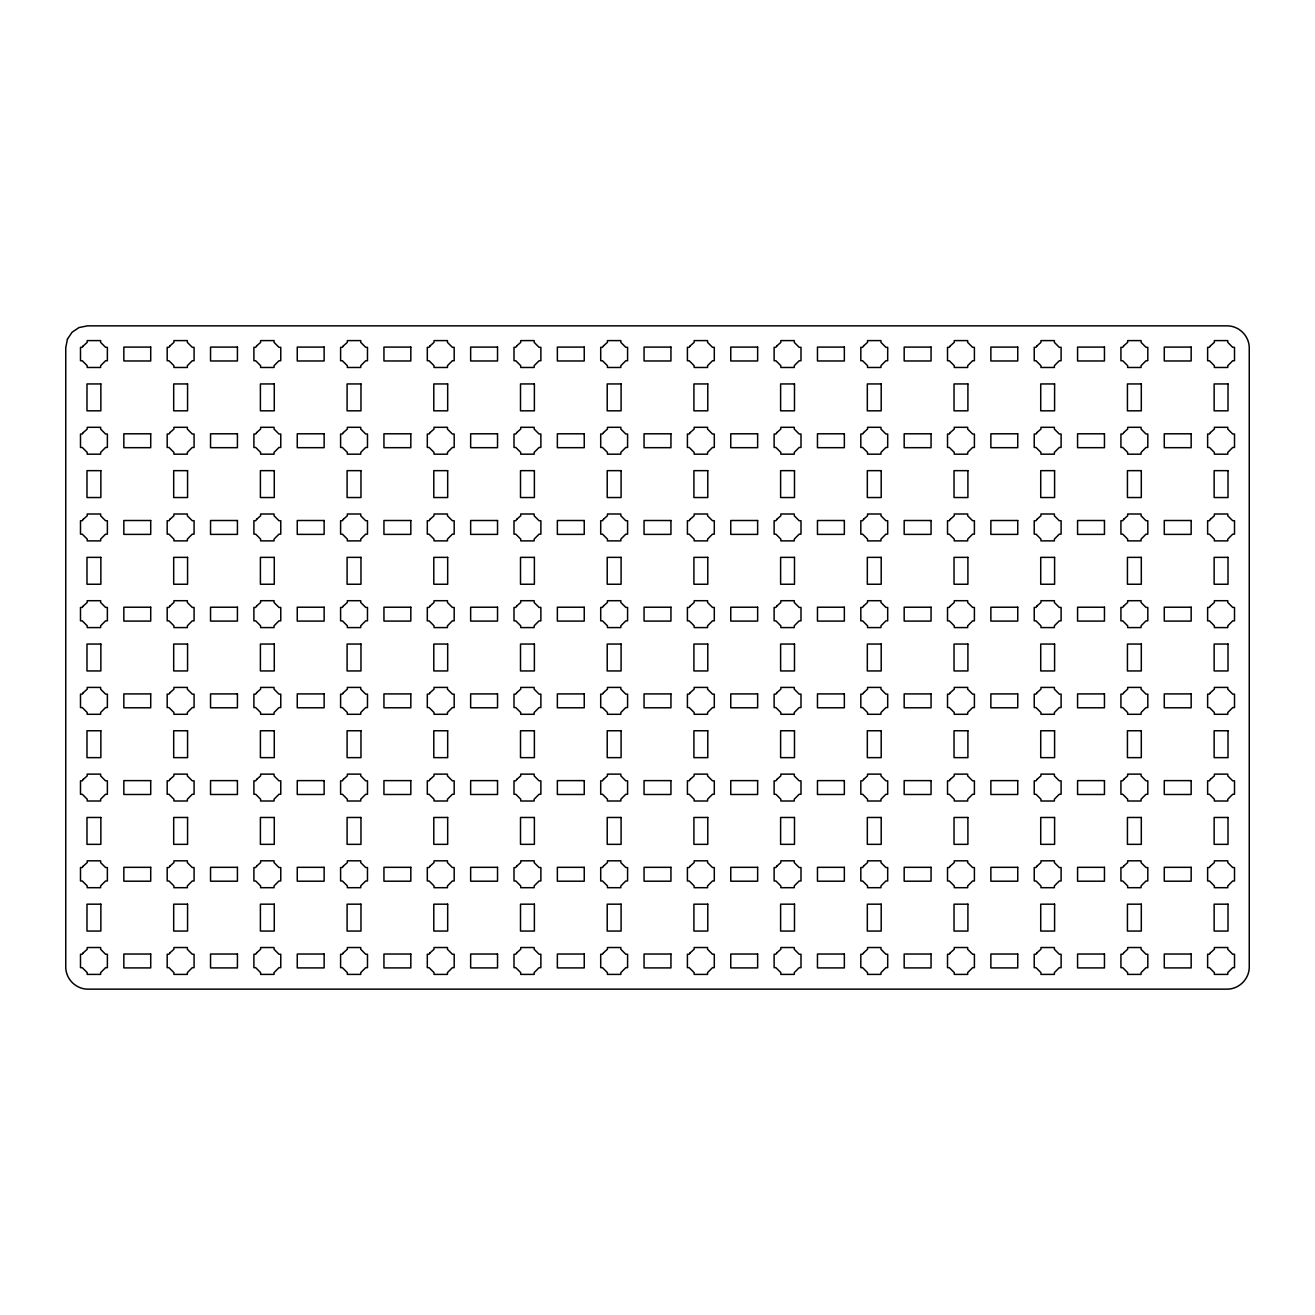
<?xml version="1.0" encoding="UTF-8"?>
<svg xmlns="http://www.w3.org/2000/svg" width="1315" height="1315" viewBox="0 0 1315 1315"><rect width="100%" height="100%" fill="white"/><g stroke="black" fill="none" stroke-linecap="round" stroke-linejoin="round"><path stroke-width="1.5" d="M67.46 339.106L65.75 347.538L65.75 967.462C65.98 979.116 75.777 988.913 87.431 989.143L1227.569 989.143C1239.223 988.913 1249.02 979.116 1249.25 967.462L1249.25 347.538C1249.02 335.884 1239.223 326.087 1227.569 325.857L87.431 325.857L78.982 327.567L72.095 332.202L67.46 339.106M83.272 345.861L82.286 347.324L80.494 347.324L80.494 360.754L82.286 360.754L87.201 365.685L87.201 367.477L100.647 367.477L100.647 365.685L105.562 360.754L107.37 360.754L107.37 347.324L105.562 347.324L100.647 342.393L100.647 340.601L87.201 340.601L87.201 342.393L83.272 345.861M83.272 432.553L82.286 434.016L80.494 434.016L80.494 447.462L82.286 447.462L87.201 452.376L87.201 454.185L100.647 454.185L100.647 452.376L105.562 447.462L107.37 447.462L107.37 434.016L105.562 434.016L100.647 429.101L100.647 427.309L87.201 427.309L87.201 429.101L83.272 432.553M169.964 345.861L168.994 347.324L167.186 347.324L167.186 360.754L168.994 360.754L173.909 365.685L173.909 367.477L187.355 367.477L187.355 365.685L192.269 360.754L194.078 360.754L194.078 347.324L192.269 347.324L187.355 342.393L187.355 340.601L173.909 340.601L173.909 342.393L169.964 345.861M83.272 519.261L82.286 520.724L80.494 520.724L80.494 534.169L82.286 534.169L87.201 539.084L87.201 540.876L100.647 540.876L100.647 539.084L105.562 534.169L107.37 534.169L107.37 520.724L105.562 520.724L100.647 515.809L100.647 514.001L87.201 514.001L87.201 515.809L83.272 519.261M169.964 432.553L168.994 434.016L167.186 434.016L167.186 447.462L168.994 447.462L173.909 452.376L173.909 454.185L187.355 454.185L187.355 452.376L192.269 447.462L194.078 447.462L194.078 434.016L192.269 434.016L187.355 429.101L187.355 427.309L173.909 427.309L173.909 429.101L169.964 432.553M256.672 345.861L255.702 347.324L253.894 347.324L253.894 360.754L255.702 360.754L260.617 365.685L260.617 367.477L274.062 367.477L274.062 365.685L278.977 360.754L280.769 360.754L280.769 347.324L278.977 347.324L274.062 342.393L274.062 340.601L260.617 340.601L260.617 342.393L256.672 345.861M83.272 605.968L82.286 607.431L80.494 607.431L80.494 620.861L82.286 620.861L87.201 625.792L87.201 627.584L100.647 627.584L100.647 625.792L105.562 620.861L107.37 620.861L107.37 607.431L105.562 607.431L100.647 602.5L100.647 600.708L87.201 600.708L87.201 602.5L83.272 605.968M169.964 519.261L168.994 520.724L167.186 520.724L167.186 534.169L168.994 534.169L173.909 539.084L173.909 540.876L187.355 540.876L187.355 539.084L192.269 534.169L194.078 534.169L194.078 520.724L192.269 520.724L187.355 515.809L187.355 514.001L173.909 514.001L173.909 515.809L169.964 519.261M256.672 432.553L255.702 434.016L253.894 434.016L253.894 447.462L255.702 447.462L260.617 452.376L260.617 454.185L274.062 454.185L274.062 452.376L278.977 447.462L280.769 447.462L280.769 434.016L278.977 434.016L274.062 429.101L274.062 427.309L260.617 427.309L260.617 429.101L256.672 432.553M83.272 692.676L82.286 694.139L80.494 694.139L80.494 707.569L82.286 707.569L87.201 712.5L87.201 714.292L100.647 714.292L100.647 712.5L105.562 707.569L107.37 707.569L107.37 694.139L105.562 694.139L100.647 689.208L100.647 687.416L87.201 687.416L87.201 689.208L83.272 692.676M343.379 345.861L342.393 347.324L340.601 347.324L340.601 360.754L342.393 360.754L347.324 365.685L347.324 367.477L360.754 367.477L360.754 365.685L365.685 360.754L367.477 360.754L367.477 347.324L365.685 347.324L360.754 342.393L360.754 340.601L347.324 340.601L347.324 342.393L343.379 345.861M169.964 605.968L168.994 607.431L167.186 607.431L167.186 620.861L168.994 620.861L173.909 625.792L173.909 627.584L187.355 627.584L187.355 625.792L192.269 620.861L194.078 620.861L194.078 607.431L192.269 607.431L187.355 602.5L187.355 600.708L173.909 600.708L173.909 602.5L169.964 605.968M256.672 519.261L255.702 520.724L253.894 520.724L253.894 534.169L255.702 534.169L260.617 539.084L260.617 540.876L274.062 540.876L274.062 539.084L278.977 534.169L280.769 534.169L280.769 520.724L278.977 520.724L274.062 515.809L274.062 514.001L260.617 514.001L260.617 515.809L256.672 519.261M83.272 779.368L82.286 780.831L80.494 780.831L80.494 794.276L82.286 794.276L87.201 799.191L87.201 800.999L100.647 800.999L100.647 799.191L105.562 794.276L107.37 794.276L107.37 780.831L105.562 780.831L100.647 775.916L100.647 774.124L87.201 774.124L87.201 775.916L83.272 779.368M343.379 432.553L342.393 434.016L340.601 434.016L340.601 447.462L342.393 447.462L347.324 452.376L347.324 454.185L360.754 454.185L360.754 452.376L365.685 447.462L367.477 447.462L367.477 434.016L365.685 434.016L360.754 429.101L360.754 427.309L347.324 427.309L347.324 429.101L343.379 432.553M169.964 692.676L168.994 694.139L167.186 694.139L167.186 707.569L168.994 707.569L173.909 712.5L173.909 714.292L187.355 714.292L187.355 712.5L192.269 707.569L194.078 707.569L194.078 694.139L192.269 694.139L187.355 689.208L187.355 687.416L173.909 687.416L173.909 689.208L169.964 692.676M430.087 345.861L429.101 347.324L427.309 347.324L427.309 360.754L429.101 360.754L434.016 365.685L434.016 367.477L447.462 367.477L447.462 365.685L452.376 360.754L454.185 360.754L454.185 347.324L452.376 347.324L447.462 342.393L447.462 340.601L434.016 340.601L434.016 342.393L430.087 345.861M256.672 605.968L255.702 607.431L253.894 607.431L253.894 620.861L255.702 620.861L260.617 625.792L260.617 627.584L274.062 627.584L274.062 625.792L278.977 620.861L280.769 620.861L280.769 607.431L278.977 607.431L274.062 602.5L274.062 600.708L260.617 600.708L260.617 602.5L256.672 605.968M83.272 866.075L82.286 867.538L80.494 867.538L80.494 880.984L82.286 880.984L87.201 885.899L87.201 887.691L100.647 887.691L100.647 885.899L105.562 880.984L107.37 880.984L107.37 867.538L105.562 867.538L100.647 862.624L100.647 860.815L87.201 860.815L87.201 862.624L83.272 866.075M343.379 519.261L342.393 520.724L340.601 520.724L340.601 534.169L342.393 534.169L347.324 539.084L347.324 540.876L360.754 540.876L360.754 539.084L365.685 534.169L367.477 534.169L367.477 520.724L365.685 520.724L360.754 515.809L360.754 514.001L347.324 514.001L347.324 515.809L343.379 519.261M169.964 779.368L168.994 780.831L167.186 780.831L167.186 794.276L168.994 794.276L173.909 799.191L173.909 800.999L187.355 800.999L187.355 799.191L192.269 794.276L194.078 794.276L194.078 780.831L192.269 780.831L187.355 775.916L187.355 774.124L173.909 774.124L173.909 775.916L169.964 779.368M430.087 432.553L429.101 434.016L427.309 434.016L427.309 447.462L429.101 447.462L434.016 452.376L434.016 454.185L447.462 454.185L447.462 452.376L452.376 447.462L454.185 447.462L454.185 434.016L452.376 434.016L447.462 429.101L447.462 427.309L434.016 427.309L434.016 429.101L430.087 432.553M256.672 692.676L255.702 694.139L253.894 694.139L253.894 707.569L255.702 707.569L260.617 712.5L260.617 714.292L274.062 714.292L274.062 712.5L278.977 707.569L280.769 707.569L280.769 694.139L278.977 694.139L274.062 689.208L274.062 687.416L260.617 687.416L260.617 689.208L256.672 692.676M83.272 952.783L82.286 954.246L80.494 954.246L80.494 967.676L82.286 967.676L87.201 972.607L87.201 974.399L100.647 974.399L100.647 972.607L105.562 967.676L107.37 967.676L107.37 954.246L105.562 954.246L100.647 949.315L100.647 947.523L87.201 947.523L87.201 949.315L83.272 952.783M516.779 345.861L515.809 347.324L514.001 347.324L514.001 360.754L515.809 360.754L520.724 365.685L520.724 367.477L534.169 367.477L534.169 365.685L539.084 360.754L540.876 360.754L540.876 347.324L539.084 347.324L534.169 342.393L534.169 340.601L520.724 340.601L520.724 342.393L516.779 345.861M343.379 605.968L342.393 607.431L340.601 607.431L340.601 620.861L342.393 620.861L347.324 625.792L347.324 627.584L360.754 627.584L360.754 625.792L365.685 620.861L367.477 620.861L367.477 607.431L365.685 607.431L360.754 602.5L360.754 600.708L347.324 600.708L347.324 602.5L343.379 605.968M169.964 866.075L168.994 867.538L167.186 867.538L167.186 880.984L168.994 880.984L173.909 885.899L173.909 887.691L187.355 887.691L187.355 885.899L192.269 880.984L194.078 880.984L194.078 867.538L192.269 867.538L187.355 862.624L187.355 860.815L173.909 860.815L173.909 862.624L169.964 866.075M430.087 519.261L429.101 520.724L427.309 520.724L427.309 534.169L429.101 534.169L434.016 539.084L434.016 540.876L447.462 540.876L447.462 539.084L452.376 534.169L454.185 534.169L454.185 520.724L452.376 520.724L447.462 515.809L447.462 514.001L434.016 514.001L434.016 515.809L430.087 519.261M256.672 779.368L255.702 780.831L253.894 780.831L253.894 794.276L255.702 794.276L260.617 799.191L260.617 800.999L274.062 800.999L274.062 799.191L278.977 794.276L280.769 794.276L280.769 780.831L278.977 780.831L274.062 775.916L274.062 774.124L260.617 774.124L260.617 775.916L256.672 779.368M516.779 432.553L515.809 434.016L514.001 434.016L514.001 447.462L515.809 447.462L520.724 452.376L520.724 454.185L534.169 454.185L534.169 452.376L539.084 447.462L540.876 447.462L540.876 434.016L539.084 434.016L534.169 429.101L534.169 427.309L520.724 427.309L520.724 429.101L516.779 432.553M343.379 692.676L342.393 694.139L340.601 694.139L340.601 707.569L342.393 707.569L347.324 712.5L347.324 714.292L360.754 714.292L360.754 712.5L365.685 707.569L367.477 707.569L367.477 694.139L365.685 694.139L360.754 689.208L360.754 687.416L347.324 687.416L347.324 689.208L343.379 692.676M169.964 952.783L168.994 954.246L167.186 954.246L167.186 967.676L168.994 967.676L173.909 972.607L173.909 974.399L187.355 974.399L187.355 972.607L192.269 967.676L194.078 967.676L194.078 954.246L192.269 954.246L187.355 949.315L187.355 947.523L173.909 947.523L173.909 949.315L169.964 952.783M603.486 345.861L602.5 347.324L600.708 347.324L600.708 360.754L602.5 360.754L607.431 365.685L607.431 367.477L620.861 367.477L620.861 365.685L625.792 360.754L627.584 360.754L627.584 347.324L625.792 347.324L620.861 342.393L620.861 340.601L607.431 340.601L607.431 342.393L603.486 345.861M430.087 605.968L429.101 607.431L427.309 607.431L427.309 620.861L429.101 620.861L434.016 625.792L434.016 627.584L447.462 627.584L447.462 625.792L452.376 620.861L454.185 620.861L454.185 607.431L452.376 607.431L447.462 602.5L447.462 600.708L434.016 600.708L434.016 602.5L430.087 605.968M256.672 866.075L255.702 867.538L253.894 867.538L253.894 880.984L255.702 880.984L260.617 885.899L260.617 887.691L274.062 887.691L274.062 885.899L278.977 880.984L280.769 880.984L280.769 867.538L278.977 867.538L274.062 862.624L274.062 860.815L260.617 860.815L260.617 862.624L256.672 866.075M516.779 519.261L515.809 520.724L514.001 520.724L514.001 534.169L515.809 534.169L520.724 539.084L520.724 540.876L534.169 540.876L534.169 539.084L539.084 534.169L540.876 534.169L540.876 520.724L539.084 520.724L534.169 515.809L534.169 514.001L520.724 514.001L520.724 515.809L516.779 519.261M343.379 779.368L342.393 780.831L340.601 780.831L340.601 794.276L342.393 794.276L347.324 799.191L347.324 800.999L360.754 800.999L360.754 799.191L365.685 794.276L367.477 794.276L367.477 780.831L365.685 780.831L360.754 775.916L360.754 774.124L347.324 774.124L347.324 775.916L343.379 779.368M603.486 432.553L602.5 434.016L600.708 434.016L600.708 447.462L602.5 447.462L607.431 452.376L607.431 454.185L620.861 454.185L620.861 452.376L625.792 447.462L627.584 447.462L627.584 434.016L625.792 434.016L620.861 429.101L620.861 427.309L607.431 427.309L607.431 429.101L603.486 432.553M430.087 692.676L429.101 694.139L427.309 694.139L427.309 707.569L429.101 707.569L434.016 712.5L434.016 714.292L447.462 714.292L447.462 712.5L452.376 707.569L454.185 707.569L454.185 694.139L452.376 694.139L447.462 689.208L447.462 687.416L434.016 687.416L434.016 689.208L430.087 692.676M256.672 952.783L255.702 954.246L253.894 954.246L253.894 967.676L255.702 967.676L260.617 972.607L260.617 974.399L274.062 974.399L274.062 972.607L278.977 967.676L280.769 967.676L280.769 954.246L278.977 954.246L274.062 949.315L274.062 947.523L260.617 947.523L260.617 949.315L256.672 952.783M690.194 345.861L689.208 347.324L687.416 347.324L687.416 360.754L689.208 360.754L694.139 365.685L694.139 367.477L707.569 367.477L707.569 365.685L712.5 360.754L714.292 360.754L714.292 347.324L712.5 347.324L707.569 342.393L707.569 340.601L694.139 340.601L694.139 342.393L690.194 345.861M516.779 605.968L515.809 607.431L514.001 607.431L514.001 620.861L515.809 620.861L520.724 625.792L520.724 627.584L534.169 627.584L534.169 625.792L539.084 620.861L540.876 620.861L540.876 607.431L539.084 607.431L534.169 602.5L534.169 600.708L520.724 600.708L520.724 602.5L516.779 605.968M343.379 866.075L342.393 867.538L340.601 867.538L340.601 880.984L342.393 880.984L347.324 885.899L347.324 887.691L360.754 887.691L360.754 885.899L365.685 880.984L367.477 880.984L367.477 867.538L365.685 867.538L360.754 862.624L360.754 860.815L347.324 860.815L347.324 862.624L343.379 866.075M603.486 519.261L602.5 520.724L600.708 520.724L600.708 534.169L602.5 534.169L607.431 539.084L607.431 540.876L620.861 540.876L620.861 539.084L625.792 534.169L627.584 534.169L627.584 520.724L625.792 520.724L620.861 515.809L620.861 514.001L607.431 514.001L607.431 515.809L603.486 519.261M430.087 779.368L429.101 780.831L427.309 780.831L427.309 794.276L429.101 794.276L434.016 799.191L434.016 800.999L447.462 800.999L447.462 799.191L452.376 794.276L454.185 794.276L454.185 780.831L452.376 780.831L447.462 775.916L447.462 774.124L434.016 774.124L434.016 775.916L430.087 779.368M690.194 432.553L689.208 434.016L687.416 434.016L687.416 447.462L689.208 447.462L694.139 452.376L694.139 454.185L707.569 454.185L707.569 452.376L712.5 447.462L714.292 447.462L714.292 434.016L712.5 434.016L707.569 429.101L707.569 427.309L694.139 427.309L694.139 429.101L690.194 432.553M516.779 692.676L515.809 694.139L514.001 694.139L514.001 707.569L515.809 707.569L520.724 712.5L520.724 714.292L534.169 714.292L534.169 712.5L539.084 707.569L540.876 707.569L540.876 694.139L539.084 694.139L534.169 689.208L534.169 687.416L520.724 687.416L520.724 689.208L516.779 692.676M343.379 952.783L342.393 954.246L340.601 954.246L340.601 967.676L342.393 967.676L347.324 972.607L347.324 974.399L360.754 974.399L360.754 972.607L365.685 967.676L367.477 967.676L367.477 954.246L365.685 954.246L360.754 949.315L360.754 947.523L347.324 947.523L347.324 949.315L343.379 952.783M776.902 345.861L775.916 347.324L774.124 347.324L774.124 360.754L775.916 360.754L780.831 365.685L780.831 367.477L794.276 367.477L794.276 365.685L799.191 360.754L800.999 360.754L800.999 347.324L799.191 347.324L794.276 342.393L794.276 340.601L780.831 340.601L780.831 342.393L776.902 345.861M603.486 605.968L602.5 607.431L600.708 607.431L600.708 620.861L602.5 620.861L607.431 625.792L607.431 627.584L620.861 627.584L620.861 625.792L625.792 620.861L627.584 620.861L627.584 607.431L625.792 607.431L620.861 602.5L620.861 600.708L607.431 600.708L607.431 602.5L603.486 605.968M430.087 866.075L429.101 867.538L427.309 867.538L427.309 880.984L429.101 880.984L434.016 885.899L434.016 887.691L447.462 887.691L447.462 885.899L452.376 880.984L454.185 880.984L454.185 867.538L452.376 867.538L447.462 862.624L447.462 860.815L434.016 860.815L434.016 862.624L430.087 866.075M690.194 519.261L689.208 520.724L687.416 520.724L687.416 534.169L689.208 534.169L694.139 539.084L694.139 540.876L707.569 540.876L707.569 539.084L712.5 534.169L714.292 534.169L714.292 520.724L712.5 520.724L707.569 515.809L707.569 514.001L694.139 514.001L694.139 515.809L690.194 519.261M516.779 779.368L515.809 780.831L514.001 780.831L514.001 794.276L515.809 794.276L520.724 799.191L520.724 800.999L534.169 800.999L534.169 799.191L539.084 794.276L540.876 794.276L540.876 780.831L539.084 780.831L534.169 775.916L534.169 774.124L520.724 774.124L520.724 775.916L516.779 779.368M776.902 432.553L775.916 434.016L774.124 434.016L774.124 447.462L775.916 447.462L780.831 452.376L780.831 454.185L794.276 454.185L794.276 452.376L799.191 447.462L800.999 447.462L800.999 434.016L799.191 434.016L794.276 429.101L794.276 427.309L780.831 427.309L780.831 429.101L776.902 432.553M603.486 692.676L602.5 694.139L600.708 694.139L600.708 707.569L602.5 707.569L607.431 712.5L607.431 714.292L620.861 714.292L620.861 712.5L625.792 707.569L627.584 707.569L627.584 694.139L625.792 694.139L620.861 689.208L620.861 687.416L607.431 687.416L607.431 689.208L603.486 692.676M430.087 952.783L429.101 954.246L427.309 954.246L427.309 967.676L429.101 967.676L434.016 972.607L434.016 974.399L447.462 974.399L447.462 972.607L452.376 967.676L454.185 967.676L454.185 954.246L452.376 954.246L447.462 949.315L447.462 947.523L434.016 947.523L434.016 949.315L430.087 952.783M863.593 345.861L862.624 347.324L860.815 347.324L860.815 360.754L862.624 360.754L867.538 365.685L867.538 367.477L880.984 367.477L880.984 365.685L885.899 360.754L887.691 360.754L887.691 347.324L885.899 347.324L880.984 342.393L880.984 340.601L867.538 340.601L867.538 342.393L863.593 345.861M690.194 605.968L689.208 607.431L687.416 607.431L687.416 620.861L689.208 620.861L694.139 625.792L694.139 627.584L707.569 627.584L707.569 625.792L712.5 620.861L714.292 620.861L714.292 607.431L712.5 607.431L707.569 602.5L707.569 600.708L694.139 600.708L694.139 602.5L690.194 605.968M516.779 866.075L515.809 867.538L514.001 867.538L514.001 880.984L515.809 880.984L520.724 885.899L520.724 887.691L534.169 887.691L534.169 885.899L539.084 880.984L540.876 880.984L540.876 867.538L539.084 867.538L534.169 862.624L534.169 860.815L520.724 860.815L520.724 862.624L516.779 866.075M776.902 519.261L775.916 520.724L774.124 520.724L774.124 534.169L775.916 534.169L780.831 539.084L780.831 540.876L794.276 540.876L794.276 539.084L799.191 534.169L800.999 534.169L800.999 520.724L799.191 520.724L794.276 515.809L794.276 514.001L780.831 514.001L780.831 515.809L776.902 519.261M603.486 779.368L602.5 780.831L600.708 780.831L600.708 794.276L602.5 794.276L607.431 799.191L607.431 800.999L620.861 800.999L620.861 799.191L625.792 794.276L627.584 794.276L627.584 780.831L625.792 780.831L620.861 775.916L620.861 774.124L607.431 774.124L607.431 775.916L603.486 779.368M863.593 432.553L862.624 434.016L860.815 434.016L860.815 447.462L862.624 447.462L867.538 452.376L867.538 454.185L880.984 454.185L880.984 452.376L885.899 447.462L887.691 447.462L887.691 434.016L885.899 434.016L880.984 429.101L880.984 427.309L867.538 427.309L867.538 429.101L863.593 432.553M690.194 692.676L689.208 694.139L687.416 694.139L687.416 707.569L689.208 707.569L694.139 712.5L694.139 714.292L707.569 714.292L707.569 712.5L712.5 707.569L714.292 707.569L714.292 694.139L712.5 694.139L707.569 689.208L707.569 687.416L694.139 687.416L694.139 689.208L690.194 692.676M516.779 952.783L515.809 954.246L514.001 954.246L514.001 967.676L515.809 967.676L520.724 972.607L520.724 974.399L534.169 974.399L534.169 972.607L539.084 967.676L540.876 967.676L540.876 954.246L539.084 954.246L534.169 949.315L534.169 947.523L520.724 947.523L520.724 949.315L516.779 952.783M950.301 345.861L949.315 347.324L947.523 347.324L947.523 360.754L949.315 360.754L954.246 365.685L954.246 367.477L967.676 367.477L967.676 365.685L972.607 360.754L974.399 360.754L974.399 347.324L972.607 347.324L967.676 342.393L967.676 340.601L954.246 340.601L954.246 342.393L950.301 345.861M776.902 605.968L775.916 607.431L774.124 607.431L774.124 620.861L775.916 620.861L780.831 625.792L780.831 627.584L794.276 627.584L794.276 625.792L799.191 620.861L800.999 620.861L800.999 607.431L799.191 607.431L794.276 602.5L794.276 600.708L780.831 600.708L780.831 602.5L776.902 605.968M603.486 866.075L602.5 867.538L600.708 867.538L600.708 880.984L602.5 880.984L607.431 885.899L607.431 887.691L620.861 887.691L620.861 885.899L625.792 880.984L627.584 880.984L627.584 867.538L625.792 867.538L620.861 862.624L620.861 860.815L607.431 860.815L607.431 862.624L603.486 866.075M863.593 519.261L862.624 520.724L860.815 520.724L860.815 534.169L862.624 534.169L867.538 539.084L867.538 540.876L880.984 540.876L880.984 539.084L885.899 534.169L887.691 534.169L887.691 520.724L885.899 520.724L880.984 515.809L880.984 514.001L867.538 514.001L867.538 515.809L863.593 519.261M690.194 779.368L689.208 780.831L687.416 780.831L687.416 794.276L689.208 794.276L694.139 799.191L694.139 800.999L707.569 800.999L707.569 799.191L712.5 794.276L714.292 794.276L714.292 780.831L712.5 780.831L707.569 775.916L707.569 774.124L694.139 774.124L694.139 775.916L690.194 779.368M950.301 432.553L949.315 434.016L947.523 434.016L947.523 447.462L949.315 447.462L954.246 452.376L954.246 454.185L967.676 454.185L967.676 452.376L972.607 447.462L974.399 447.462L974.399 434.016L972.607 434.016L967.676 429.101L967.676 427.309L954.246 427.309L954.246 429.101L950.301 432.553M776.902 692.676L775.916 694.139L774.124 694.139L774.124 707.569L775.916 707.569L780.831 712.5L780.831 714.292L794.276 714.292L794.276 712.5L799.191 707.569L800.999 707.569L800.999 694.139L799.191 694.139L794.276 689.208L794.276 687.416L780.831 687.416L780.831 689.208L776.902 692.676M603.486 952.783L602.5 954.246L600.708 954.246L600.708 967.676L602.5 967.676L607.431 972.607L607.431 974.399L620.861 974.399L620.861 972.607L625.792 967.676L627.584 967.676L627.584 954.246L625.792 954.246L620.861 949.315L620.861 947.523L607.431 947.523L607.431 949.315L603.486 952.783M1037.009 345.861L1036.023 347.324L1034.231 347.324L1034.231 360.754L1036.023 360.754L1040.938 365.685L1040.938 367.477L1054.383 367.477L1054.383 365.685L1059.298 360.754L1061.106 360.754L1061.106 347.324L1059.298 347.324L1054.383 342.393L1054.383 340.601L1040.938 340.601L1040.938 342.393L1037.009 345.861M863.593 605.968L862.624 607.431L860.815 607.431L860.815 620.861L862.624 620.861L867.538 625.792L867.538 627.584L880.984 627.584L880.984 625.792L885.899 620.861L887.691 620.861L887.691 607.431L885.899 607.431L880.984 602.5L880.984 600.708L867.538 600.708L867.538 602.5L863.593 605.968M690.194 866.075L689.208 867.538L687.416 867.538L687.416 880.984L689.208 880.984L694.139 885.899L694.139 887.691L707.569 887.691L707.569 885.899L712.5 880.984L714.292 880.984L714.292 867.538L712.5 867.538L707.569 862.624L707.569 860.815L694.139 860.815L694.139 862.624L690.194 866.075M950.301 519.261L949.315 520.724L947.523 520.724L947.523 534.169L949.315 534.169L954.246 539.084L954.246 540.876L967.676 540.876L967.676 539.084L972.607 534.169L974.399 534.169L974.399 520.724L972.607 520.724L967.676 515.809L967.676 514.001L954.246 514.001L954.246 515.809L950.301 519.261M776.902 779.368L775.916 780.831L774.124 780.831L774.124 794.276L775.916 794.276L780.831 799.191L780.831 800.999L794.276 800.999L794.276 799.191L799.191 794.276L800.999 794.276L800.999 780.831L799.191 780.831L794.276 775.916L794.276 774.124L780.831 774.124L780.831 775.916L776.902 779.368M1037.009 432.553L1036.023 434.016L1034.231 434.016L1034.231 447.462L1036.023 447.462L1040.938 452.376L1040.938 454.185L1054.383 454.185L1054.383 452.376L1059.298 447.462L1061.106 447.462L1061.106 434.016L1059.298 434.016L1054.383 429.101L1054.383 427.309L1040.938 427.309L1040.938 429.101L1037.009 432.553M863.593 692.676L862.624 694.139L860.815 694.139L860.815 707.569L862.624 707.569L867.538 712.5L867.538 714.292L880.984 714.292L880.984 712.5L885.899 707.569L887.691 707.569L887.691 694.139L885.899 694.139L880.984 689.208L880.984 687.416L867.538 687.416L867.538 689.208L863.593 692.676M690.194 952.783L689.208 954.246L687.416 954.246L687.416 967.676L689.208 967.676L694.139 972.607L694.139 974.399L707.569 974.399L707.569 972.607L712.5 967.676L714.292 967.676L714.292 954.246L712.5 954.246L707.569 949.315L707.569 947.523L694.139 947.523L694.139 949.315L690.194 952.783M1123.7 345.861L1122.731 347.324L1120.922 347.324L1120.922 360.754L1122.731 360.754L1127.645 365.685L1127.645 367.477L1141.091 367.477L1141.091 365.685L1146.006 360.754L1147.814 360.754L1147.814 347.324L1146.006 347.324L1141.091 342.393L1141.091 340.601L1127.645 340.601L1127.645 342.393L1123.7 345.861M950.301 605.968L949.315 607.431L947.523 607.431L947.523 620.861L949.315 620.861L954.246 625.792L954.246 627.584L967.676 627.584L967.676 625.792L972.607 620.861L974.399 620.861L974.399 607.431L972.607 607.431L967.676 602.5L967.676 600.708L954.246 600.708L954.246 602.5L950.301 605.968M776.902 866.075L775.916 867.538L774.124 867.538L774.124 880.984L775.916 880.984L780.831 885.899L780.831 887.691L794.276 887.691L794.276 885.899L799.191 880.984L800.999 880.984L800.999 867.538L799.191 867.538L794.276 862.624L794.276 860.815L780.831 860.815L780.831 862.624L776.902 866.075M1037.009 519.261L1036.023 520.724L1034.231 520.724L1034.231 534.169L1036.023 534.169L1040.938 539.084L1040.938 540.876L1054.383 540.876L1054.383 539.084L1059.298 534.169L1061.106 534.169L1061.106 520.724L1059.298 520.724L1054.383 515.809L1054.383 514.001L1040.938 514.001L1040.938 515.809L1037.009 519.261M863.593 779.368L862.624 780.831L860.815 780.831L860.815 794.276L862.624 794.276L867.538 799.191L867.538 800.999L880.984 800.999L880.984 799.191L885.899 794.276L887.691 794.276L887.691 780.831L885.899 780.831L880.984 775.916L880.984 774.124L867.538 774.124L867.538 775.916L863.593 779.368M1123.7 432.553L1122.731 434.016L1120.922 434.016L1120.922 447.462L1122.731 447.462L1127.645 452.376L1127.645 454.185L1141.091 454.185L1141.091 452.376L1146.006 447.462L1147.814 447.462L1147.814 434.016L1146.006 434.016L1141.091 429.101L1141.091 427.309L1127.645 427.309L1127.645 429.101L1123.7 432.553M950.301 692.676L949.315 694.139L947.523 694.139L947.523 707.569L949.315 707.569L954.246 712.5L954.246 714.292L967.676 714.292L967.676 712.5L972.607 707.569L974.399 707.569L974.399 694.139L972.607 694.139L967.676 689.208L967.676 687.416L954.246 687.416L954.246 689.208L950.301 692.676M776.902 952.783L775.916 954.246L774.124 954.246L774.124 967.676L775.916 967.676L780.831 972.607L780.831 974.399L794.276 974.399L794.276 972.607L799.191 967.676L800.999 967.676L800.999 954.246L799.191 954.246L794.276 949.315L794.276 947.523L780.831 947.523L780.831 949.315L776.902 952.783M1210.408 345.861L1209.438 347.324L1207.63 347.324L1207.63 360.754L1209.438 360.754L1214.353 365.685L1214.353 367.477L1227.799 367.477L1227.799 365.685L1232.714 360.754L1234.506 360.754L1234.506 347.324L1232.714 347.324L1227.799 342.393L1227.799 340.601L1214.353 340.601L1214.353 342.393L1210.408 345.861M1037.009 605.968L1036.023 607.431L1034.231 607.431L1034.231 620.861L1036.023 620.861L1040.938 625.792L1040.938 627.584L1054.383 627.584L1054.383 625.792L1059.298 620.861L1061.106 620.861L1061.106 607.431L1059.298 607.431L1054.383 602.5L1054.383 600.708L1040.938 600.708L1040.938 602.5L1037.009 605.968M863.593 866.075L862.624 867.538L860.815 867.538L860.815 880.984L862.624 880.984L867.538 885.899L867.538 887.691L880.984 887.691L880.984 885.899L885.899 880.984L887.691 880.984L887.691 867.538L885.899 867.538L880.984 862.624L880.984 860.815L867.538 860.815L867.538 862.624L863.593 866.075M1123.7 519.261L1122.731 520.724L1120.922 520.724L1120.922 534.169L1122.731 534.169L1127.645 539.084L1127.645 540.876L1141.091 540.876L1141.091 539.084L1146.006 534.169L1147.814 534.169L1147.814 520.724L1146.006 520.724L1141.091 515.809L1141.091 514.001L1127.645 514.001L1127.645 515.809L1123.7 519.261M950.301 779.368L949.315 780.831L947.523 780.831L947.523 794.276L949.315 794.276L954.246 799.191L954.246 800.999L967.676 800.999L967.676 799.191L972.607 794.276L974.399 794.276L974.399 780.831L972.607 780.831L967.676 775.916L967.676 774.124L954.246 774.124L954.246 775.916L950.301 779.368M1210.408 432.553L1209.438 434.016L1207.63 434.016L1207.63 447.462L1209.438 447.462L1214.353 452.376L1214.353 454.185L1227.799 454.185L1227.799 452.376L1232.714 447.462L1234.506 447.462L1234.506 434.016L1232.714 434.016L1227.799 429.101L1227.799 427.309L1214.353 427.309L1214.353 429.101L1210.408 432.553M1037.009 692.676L1036.023 694.139L1034.231 694.139L1034.231 707.569L1036.023 707.569L1040.938 712.5L1040.938 714.292L1054.383 714.292L1054.383 712.5L1059.298 707.569L1061.106 707.569L1061.106 694.139L1059.298 694.139L1054.383 689.208L1054.383 687.416L1040.938 687.416L1040.938 689.208L1037.009 692.676M863.593 952.783L862.624 954.246L860.815 954.246L860.815 967.676L862.624 967.676L867.538 972.607L867.538 974.399L880.984 974.399L880.984 972.607L885.899 967.676L887.691 967.676L887.691 954.246L885.899 954.246L880.984 949.315L880.984 947.523L867.538 947.523L867.538 949.315L863.593 952.783M1123.7 605.968L1122.731 607.431L1120.922 607.431L1120.922 620.861L1122.731 620.861L1127.645 625.792L1127.645 627.584L1141.091 627.584L1141.091 625.792L1146.006 620.861L1147.814 620.861L1147.814 607.431L1146.006 607.431L1141.091 602.5L1141.091 600.708L1127.645 600.708L1127.645 602.5L1123.7 605.968M950.301 866.075L949.315 867.538L947.523 867.538L947.523 880.984L949.315 880.984L954.246 885.899L954.246 887.691L967.676 887.691L967.676 885.899L972.607 880.984L974.399 880.984L974.399 867.538L972.607 867.538L967.676 862.624L967.676 860.815L954.246 860.815L954.246 862.624L950.301 866.075M1210.408 519.261L1209.438 520.724L1207.63 520.724L1207.63 534.169L1209.438 534.169L1214.353 539.084L1214.353 540.876L1227.799 540.876L1227.799 539.084L1232.714 534.169L1234.506 534.169L1234.506 520.724L1232.714 520.724L1227.799 515.809L1227.799 514.001L1214.353 514.001L1214.353 515.809L1210.408 519.261M1037.009 779.368L1036.023 780.831L1034.231 780.831L1034.231 794.276L1036.023 794.276L1040.938 799.191L1040.938 800.999L1054.383 800.999L1054.383 799.191L1059.298 794.276L1061.106 794.276L1061.106 780.831L1059.298 780.831L1054.383 775.916L1054.383 774.124L1040.938 774.124L1040.938 775.916L1037.009 779.368M1123.7 692.676L1122.731 694.139L1120.922 694.139L1120.922 707.569L1122.731 707.569L1127.645 712.5L1127.645 714.292L1141.091 714.292L1141.091 712.5L1146.006 707.569L1147.814 707.569L1147.814 694.139L1146.006 694.139L1141.091 689.208L1141.091 687.416L1127.645 687.416L1127.645 689.208L1123.7 692.676M950.301 952.783L949.315 954.246L947.523 954.246L947.523 967.676L949.315 967.676L954.246 972.607L954.246 974.399L967.676 974.399L967.676 972.607L972.607 967.676L974.399 967.676L974.399 954.246L972.607 954.246L967.676 949.315L967.676 947.523L954.246 947.523L954.246 949.315L950.301 952.783M1210.408 605.968L1209.438 607.431L1207.63 607.431L1207.63 620.861L1209.438 620.861L1214.353 625.792L1214.353 627.584L1227.799 627.584L1227.799 625.792L1232.714 620.861L1234.506 620.861L1234.506 607.431L1232.714 607.431L1227.799 602.5L1227.799 600.708L1214.353 600.708L1214.353 602.5L1210.408 605.968M1037.009 866.075L1036.023 867.538L1034.231 867.538L1034.231 880.984L1036.023 880.984L1040.938 885.899L1040.938 887.691L1054.383 887.691L1054.383 885.899L1059.298 880.984L1061.106 880.984L1061.106 867.538L1059.298 867.538L1054.383 862.624L1054.383 860.815L1040.938 860.815L1040.938 862.624L1037.009 866.075M1123.7 779.368L1122.731 780.831L1120.922 780.831L1120.922 794.276L1122.731 794.276L1127.645 799.191L1127.645 800.999L1141.091 800.999L1141.091 799.191L1146.006 794.276L1147.814 794.276L1147.814 780.831L1146.006 780.831L1141.091 775.916L1141.091 774.124L1127.645 774.124L1127.645 775.916L1123.7 779.368M1210.408 692.676L1209.438 694.139L1207.63 694.139L1207.63 707.569L1209.438 707.569L1214.353 712.5L1214.353 714.292L1227.799 714.292L1227.799 712.5L1232.714 707.569L1234.506 707.569L1234.506 694.139L1232.714 694.139L1227.799 689.208L1227.799 687.416L1214.353 687.416L1214.353 689.208L1210.408 692.676M1037.009 952.783L1036.023 954.246L1034.231 954.246L1034.231 967.676L1036.023 967.676L1040.938 972.607L1040.938 974.399L1054.383 974.399L1054.383 972.607L1059.298 967.676L1061.106 967.676L1061.106 954.246L1059.298 954.246L1054.383 949.315L1054.383 947.523L1040.938 947.523L1040.938 949.315L1037.009 952.783M1123.7 866.075L1122.731 867.538L1120.922 867.538L1120.922 880.984L1122.731 880.984L1127.645 885.899L1127.645 887.691L1141.091 887.691L1141.091 885.899L1146.006 880.984L1147.814 880.984L1147.814 867.538L1146.006 867.538L1141.091 862.624L1141.091 860.815L1127.645 860.815L1127.645 862.624L1123.7 866.075M1210.408 779.368L1209.438 780.831L1207.63 780.831L1207.63 794.276L1209.438 794.276L1214.353 799.191L1214.353 800.999L1227.799 800.999L1227.799 799.191L1232.714 794.276L1234.506 794.276L1234.506 780.831L1232.714 780.831L1227.799 775.916L1227.799 774.124L1214.353 774.124L1214.353 775.916L1210.408 779.368M1123.7 952.783L1122.731 954.246L1120.922 954.246L1120.922 967.676L1122.731 967.676L1127.645 972.607L1127.645 974.399L1141.091 974.399L1141.091 972.607L1146.006 967.676L1147.814 967.676L1147.814 954.246L1146.006 954.246L1141.091 949.315L1141.091 947.523L1127.645 947.523L1127.645 949.315L1123.7 952.783M1210.408 866.075L1209.438 867.538L1207.63 867.538L1207.63 880.984L1209.438 880.984L1214.353 885.899L1214.353 887.691L1227.799 887.691L1227.799 885.899L1232.714 880.984L1234.506 880.984L1234.506 867.538L1232.714 867.538L1227.799 862.624L1227.799 860.815L1214.353 860.815L1214.353 862.624L1210.408 866.075M1210.408 952.783L1209.438 954.246L1207.63 954.246L1207.63 967.676L1209.438 967.676L1214.353 972.607L1214.353 974.399L1227.799 974.399L1227.799 972.607L1232.714 967.676L1234.506 967.676L1234.506 954.246L1232.714 954.246L1227.799 949.315L1227.799 947.523L1214.353 947.523L1214.353 949.315L1210.408 952.783M150.715 347.094L123.84 347.094L123.84 360.967L150.715 360.967L150.715 347.094M237.423 347.094L210.548 347.094L210.548 360.967L237.423 360.967L237.423 347.094M324.131 347.094L297.256 347.094L297.256 360.967L324.131 360.967L324.131 347.094M410.822 347.094L383.947 347.094L383.947 360.967L410.822 360.967L410.822 347.094M497.53 347.094L470.655 347.094L470.655 360.967L497.53 360.967L497.53 347.094M584.238 347.094L557.363 347.094L557.363 360.967L584.238 360.967L584.238 347.094M670.946 347.094L644.054 347.094L644.054 360.967L670.946 360.967L670.946 347.094M757.637 347.094L730.762 347.094L730.762 360.967L757.637 360.967L757.637 347.094M844.345 347.094L817.47 347.094L817.47 360.967L844.345 360.967L844.345 347.094M931.053 347.094L904.178 347.094L904.178 360.967L931.053 360.967L931.053 347.094M1017.744 347.094L990.869 347.094L990.869 360.967L1017.744 360.967L1017.744 347.094M1104.452 347.094L1077.577 347.094L1077.577 360.967L1104.452 360.967L1104.452 347.094M1191.16 347.094L1164.285 347.094L1164.285 360.967L1191.16 360.967L1191.16 347.094M100.861 383.947L86.987 383.947L86.987 410.822L100.861 410.822L100.861 383.947M187.568 383.947L173.695 383.947L173.695 410.822L187.568 410.822L187.568 383.947M274.276 383.947L260.403 383.947L260.403 410.822L274.276 410.822L274.276 383.947M360.967 383.947L347.094 383.947L347.094 410.822L360.967 410.822L360.967 383.947M447.675 383.947L433.802 383.947L433.802 410.822L447.675 410.822L447.675 383.947M534.383 383.947L520.51 383.947L520.51 410.822L534.383 410.822L534.383 383.947M621.091 383.947L607.218 383.947L607.218 410.822L621.091 410.822L621.091 383.947M707.782 383.947L693.909 383.947L693.909 410.822L707.782 410.822L707.782 383.947M794.49 383.947L780.617 383.947L780.617 410.822L794.49 410.822L794.49 383.947M881.198 383.947L867.325 383.947L867.325 410.822L881.198 410.822L881.198 383.947M967.906 383.947L954.033 383.947L954.033 410.822L967.906 410.822L967.906 383.947M1054.597 383.947L1040.724 383.947L1040.724 410.822L1054.597 410.822L1054.597 383.947M1141.305 383.947L1127.432 383.947L1127.432 410.822L1141.305 410.822L1141.305 383.947M1228.013 383.947L1214.139 383.947L1214.139 410.822L1228.013 410.822L1228.013 383.947M150.715 433.802L123.84 433.802L123.84 447.675L150.715 447.675L150.715 433.802M237.423 433.802L210.548 433.802L210.548 447.675L237.423 447.675L237.423 433.802M324.131 433.802L297.256 433.802L297.256 447.675L324.131 447.675L324.131 433.802M410.822 433.802L383.947 433.802L383.947 447.675L410.822 447.675L410.822 433.802M497.53 433.802L470.655 433.802L470.655 447.675L497.53 447.675L497.53 433.802M584.238 433.802L557.363 433.802L557.363 447.675L584.238 447.675L584.238 433.802M670.946 433.802L644.054 433.802L644.054 447.675L670.946 447.675L670.946 433.802M757.637 433.802L730.762 433.802L730.762 447.675L757.637 447.675L757.637 433.802M844.345 433.802L817.47 433.802L817.47 447.675L844.345 447.675L844.345 433.802M931.053 433.802L904.178 433.802L904.178 447.675L931.053 447.675L931.053 433.802M1017.744 433.802L990.869 433.802L990.869 447.675L1017.744 447.675L1017.744 433.802M1104.452 433.802L1077.577 433.802L1077.577 447.675L1104.452 447.675L1104.452 433.802M1191.16 433.802L1164.285 433.802L1164.285 447.675L1191.16 447.675L1191.16 433.802M100.861 470.655L86.987 470.655L86.987 497.53L100.861 497.53L100.861 470.655M187.568 470.655L173.695 470.655L173.695 497.53L187.568 497.53L187.568 470.655M274.276 470.655L260.403 470.655L260.403 497.53L274.276 497.53L274.276 470.655M360.967 470.655L347.094 470.655L347.094 497.53L360.967 497.53L360.967 470.655M447.675 470.655L433.802 470.655L433.802 497.53L447.675 497.53L447.675 470.655M534.383 470.655L520.51 470.655L520.51 497.53L534.383 497.53L534.383 470.655M621.091 470.655L607.218 470.655L607.218 497.53L621.091 497.53L621.091 470.655M707.782 470.655L693.909 470.655L693.909 497.53L707.782 497.53L707.782 470.655M794.49 470.655L780.617 470.655L780.617 497.53L794.49 497.53L794.49 470.655M881.198 470.655L867.325 470.655L867.325 497.53L881.198 497.53L881.198 470.655M967.906 470.655L954.033 470.655L954.033 497.53L967.906 497.53L967.906 470.655M1054.597 470.655L1040.724 470.655L1040.724 497.53L1054.597 497.53L1054.597 470.655M1141.305 470.655L1127.432 470.655L1127.432 497.53L1141.305 497.53L1141.305 470.655M1228.013 470.655L1214.139 470.655L1214.139 497.53L1228.013 497.53L1228.013 470.655M150.715 520.51L123.84 520.51L123.84 534.383L150.715 534.383L150.715 520.51M237.423 520.51L210.548 520.51L210.548 534.383L237.423 534.383L237.423 520.51M324.131 520.51L297.256 520.51L297.256 534.383L324.131 534.383L324.131 520.51M410.822 520.51L383.947 520.51L383.947 534.383L410.822 534.383L410.822 520.51M497.53 520.51L470.655 520.51L470.655 534.383L497.53 534.383L497.53 520.51M584.238 520.51L557.363 520.51L557.363 534.383L584.238 534.383L584.238 520.51M670.946 520.51L644.054 520.51L644.054 534.383L670.946 534.383L670.946 520.51M757.637 520.51L730.762 520.51L730.762 534.383L757.637 534.383L757.637 520.51M844.345 520.51L817.47 520.51L817.47 534.383L844.345 534.383L844.345 520.51M931.053 520.51L904.178 520.51L904.178 534.383L931.053 534.383L931.053 520.51M1017.744 520.51L990.869 520.51L990.869 534.383L1017.744 534.383L1017.744 520.51M1104.452 520.51L1077.577 520.51L1077.577 534.383L1104.452 534.383L1104.452 520.51M1191.16 520.51L1164.285 520.51L1164.285 534.383L1191.16 534.383L1191.16 520.51M100.861 557.363L86.987 557.363L86.987 584.238L100.861 584.238L100.861 557.363M187.568 557.363L173.695 557.363L173.695 584.238L187.568 584.238L187.568 557.363M274.276 557.363L260.403 557.363L260.403 584.238L274.276 584.238L274.276 557.363M360.967 557.363L347.094 557.363L347.094 584.238L360.967 584.238L360.967 557.363M447.675 557.363L433.802 557.363L433.802 584.238L447.675 584.238L447.675 557.363M534.383 557.363L520.51 557.363L520.51 584.238L534.383 584.238L534.383 557.363M621.091 557.363L607.218 557.363L607.218 584.238L621.091 584.238L621.091 557.363M707.782 557.363L693.909 557.363L693.909 584.238L707.782 584.238L707.782 557.363M794.49 557.363L780.617 557.363L780.617 584.238L794.49 584.238L794.49 557.363M881.198 557.363L867.325 557.363L867.325 584.238L881.198 584.238L881.198 557.363M967.906 557.363L954.033 557.363L954.033 584.238L967.906 584.238L967.906 557.363M1054.597 557.363L1040.724 557.363L1040.724 584.238L1054.597 584.238L1054.597 557.363M1141.305 557.363L1127.432 557.363L1127.432 584.238L1141.305 584.238L1141.305 557.363M1228.013 557.363L1214.139 557.363L1214.139 584.238L1228.013 584.238L1228.013 557.363M150.715 607.218L123.84 607.218L123.84 621.091L150.715 621.091L150.715 607.218M237.423 607.218L210.548 607.218L210.548 621.091L237.423 621.091L237.423 607.218M324.131 607.218L297.256 607.218L297.256 621.091L324.131 621.091L324.131 607.218M410.822 607.218L383.947 607.218L383.947 621.091L410.822 621.091L410.822 607.218M497.53 607.218L470.655 607.218L470.655 621.091L497.53 621.091L497.53 607.218M584.238 607.218L557.363 607.218L557.363 621.091L584.238 621.091L584.238 607.218M670.946 607.218L644.054 607.218L644.054 621.091L670.946 621.091L670.946 607.218M757.637 607.218L730.762 607.218L730.762 621.091L757.637 621.091L757.637 607.218M844.345 607.218L817.47 607.218L817.47 621.091L844.345 621.091L844.345 607.218M931.053 607.218L904.178 607.218L904.178 621.091L931.053 621.091L931.053 607.218M1017.744 607.218L990.869 607.218L990.869 621.091L1017.744 621.091L1017.744 607.218M1104.452 607.218L1077.577 607.218L1077.577 621.091L1104.452 621.091L1104.452 607.218M1191.16 607.218L1164.285 607.218L1164.285 621.091L1191.16 621.091L1191.16 607.218M100.861 644.054L86.987 644.054L86.987 670.946L100.861 670.946L100.861 644.054M187.568 644.054L173.695 644.054L173.695 670.946L187.568 670.946L187.568 644.054M274.276 644.054L260.403 644.054L260.403 670.946L274.276 670.946L274.276 644.054M360.967 644.054L347.094 644.054L347.094 670.946L360.967 670.946L360.967 644.054M447.675 644.054L433.802 644.054L433.802 670.946L447.675 670.946L447.675 644.054M534.383 644.054L520.51 644.054L520.51 670.946L534.383 670.946L534.383 644.054M621.091 644.054L607.218 644.054L607.218 670.946L621.091 670.946L621.091 644.054M707.782 644.054L693.909 644.054L693.909 670.946L707.782 670.946L707.782 644.054M794.49 644.054L780.617 644.054L780.617 670.946L794.49 670.946L794.49 644.054M881.198 644.054L867.325 644.054L867.325 670.946L881.198 670.946L881.198 644.054M967.906 644.054L954.033 644.054L954.033 670.946L967.906 670.946L967.906 644.054M1054.597 644.054L1040.724 644.054L1040.724 670.946L1054.597 670.946L1054.597 644.054M1141.305 644.054L1127.432 644.054L1127.432 670.946L1141.305 670.946L1141.305 644.054M1228.013 644.054L1214.139 644.054L1214.139 670.946L1228.013 670.946L1228.013 644.054M150.715 693.909L123.84 693.909L123.84 707.782L150.715 707.782L150.715 693.909M237.423 693.909L210.548 693.909L210.548 707.782L237.423 707.782L237.423 693.909M324.131 693.909L297.256 693.909L297.256 707.782L324.131 707.782L324.131 693.909M410.822 693.909L383.947 693.909L383.947 707.782L410.822 707.782L410.822 693.909M497.53 693.909L470.655 693.909L470.655 707.782L497.53 707.782L497.53 693.909M584.238 693.909L557.363 693.909L557.363 707.782L584.238 707.782L584.238 693.909M670.946 693.909L644.054 693.909L644.054 707.782L670.946 707.782L670.946 693.909M757.637 693.909L730.762 693.909L730.762 707.782L757.637 707.782L757.637 693.909M844.345 693.909L817.47 693.909L817.47 707.782L844.345 707.782L844.345 693.909M931.053 693.909L904.178 693.909L904.178 707.782L931.053 707.782L931.053 693.909M1017.744 693.909L990.869 693.909L990.869 707.782L1017.744 707.782L1017.744 693.909M1104.452 693.909L1077.577 693.909L1077.577 707.782L1104.452 707.782L1104.452 693.909M1191.16 693.909L1164.285 693.909L1164.285 707.782L1191.16 707.782L1191.16 693.909M100.861 730.762L86.987 730.762L86.987 757.637L100.861 757.637L100.861 730.762M187.568 730.762L173.695 730.762L173.695 757.637L187.568 757.637L187.568 730.762M274.276 730.762L260.403 730.762L260.403 757.637L274.276 757.637L274.276 730.762M360.967 730.762L347.094 730.762L347.094 757.637L360.967 757.637L360.967 730.762M447.675 730.762L433.802 730.762L433.802 757.637L447.675 757.637L447.675 730.762M534.383 730.762L520.51 730.762L520.51 757.637L534.383 757.637L534.383 730.762M621.091 730.762L607.218 730.762L607.218 757.637L621.091 757.637L621.091 730.762M707.782 730.762L693.909 730.762L693.909 757.637L707.782 757.637L707.782 730.762M794.49 730.762L780.617 730.762L780.617 757.637L794.49 757.637L794.49 730.762M881.198 730.762L867.325 730.762L867.325 757.637L881.198 757.637L881.198 730.762M967.906 730.762L954.033 730.762L954.033 757.637L967.906 757.637L967.906 730.762M1054.597 730.762L1040.724 730.762L1040.724 757.637L1054.597 757.637L1054.597 730.762M1141.305 730.762L1127.432 730.762L1127.432 757.637L1141.305 757.637L1141.305 730.762M1228.013 730.762L1214.139 730.762L1214.139 757.637L1228.013 757.637L1228.013 730.762M150.715 780.617L123.84 780.617L123.84 794.49L150.715 794.49L150.715 780.617M237.423 780.617L210.548 780.617L210.548 794.49L237.423 794.49L237.423 780.617M324.131 780.617L297.256 780.617L297.256 794.49L324.131 794.49L324.131 780.617M410.822 780.617L383.947 780.617L383.947 794.49L410.822 794.49L410.822 780.617M497.53 780.617L470.655 780.617L470.655 794.49L497.53 794.49L497.53 780.617M584.238 780.617L557.363 780.617L557.363 794.49L584.238 794.49L584.238 780.617M670.946 780.617L644.054 780.617L644.054 794.49L670.946 794.49L670.946 780.617M757.637 780.617L730.762 780.617L730.762 794.49L757.637 794.49L757.637 780.617M844.345 780.617L817.47 780.617L817.47 794.49L844.345 794.49L844.345 780.617M931.053 780.617L904.178 780.617L904.178 794.49L931.053 794.49L931.053 780.617M1017.744 780.617L990.869 780.617L990.869 794.49L1017.744 794.49L1017.744 780.617M1104.452 780.617L1077.577 780.617L1077.577 794.49L1104.452 794.49L1104.452 780.617M1191.16 780.617L1164.285 780.617L1164.285 794.49L1191.16 794.49L1191.16 780.617M100.861 817.47L86.987 817.47L86.987 844.345L100.861 844.345L100.861 817.47M187.568 817.47L173.695 817.47L173.695 844.345L187.568 844.345L187.568 817.47M274.276 817.47L260.403 817.47L260.403 844.345L274.276 844.345L274.276 817.47M360.967 817.47L347.094 817.47L347.094 844.345L360.967 844.345L360.967 817.47M447.675 817.47L433.802 817.47L433.802 844.345L447.675 844.345L447.675 817.47M534.383 817.47L520.51 817.47L520.51 844.345L534.383 844.345L534.383 817.47M621.091 817.47L607.218 817.47L607.218 844.345L621.091 844.345L621.091 817.47M707.782 817.47L693.909 817.47L693.909 844.345L707.782 844.345L707.782 817.47M794.49 817.47L780.617 817.47L780.617 844.345L794.49 844.345L794.49 817.47M881.198 817.47L867.325 817.47L867.325 844.345L881.198 844.345L881.198 817.47M967.906 817.47L954.033 817.47L954.033 844.345L967.906 844.345L967.906 817.47M1054.597 817.47L1040.724 817.47L1040.724 844.345L1054.597 844.345L1054.597 817.47M1141.305 817.47L1127.432 817.47L1127.432 844.345L1141.305 844.345L1141.305 817.47M1228.013 817.47L1214.139 817.47L1214.139 844.345L1228.013 844.345L1228.013 817.47M150.715 867.325L123.84 867.325L123.84 881.198L150.715 881.198L150.715 867.325M237.423 867.325L210.548 867.325L210.548 881.198L237.423 881.198L237.423 867.325M324.131 867.325L297.256 867.325L297.256 881.198L324.131 881.198L324.131 867.325M410.822 867.325L383.947 867.325L383.947 881.198L410.822 881.198L410.822 867.325M497.53 867.325L470.655 867.325L470.655 881.198L497.53 881.198L497.53 867.325M584.238 867.325L557.363 867.325L557.363 881.198L584.238 881.198L584.238 867.325M670.946 867.325L644.054 867.325L644.054 881.198L670.946 881.198L670.946 867.325M757.637 867.325L730.762 867.325L730.762 881.198L757.637 881.198L757.637 867.325M844.345 867.325L817.47 867.325L817.47 881.198L844.345 881.198L844.345 867.325M931.053 867.325L904.178 867.325L904.178 881.198L931.053 881.198L931.053 867.325M1017.744 867.325L990.869 867.325L990.869 881.198L1017.744 881.198L1017.744 867.325M1104.452 867.325L1077.577 867.325L1077.577 881.198L1104.452 881.198L1104.452 867.325M1191.16 867.325L1164.285 867.325L1164.285 881.198L1191.16 881.198L1191.16 867.325M100.861 904.178L86.987 904.178L86.987 931.053L100.861 931.053L100.861 904.178M187.568 904.178L173.695 904.178L173.695 931.053L187.568 931.053L187.568 904.178M274.276 904.178L260.403 904.178L260.403 931.053L274.276 931.053L274.276 904.178M360.967 904.178L347.094 904.178L347.094 931.053L360.967 931.053L360.967 904.178M447.675 904.178L433.802 904.178L433.802 931.053L447.675 931.053L447.675 904.178M534.383 904.178L520.51 904.178L520.51 931.053L534.383 931.053L534.383 904.178M621.091 904.178L607.218 904.178L607.218 931.053L621.091 931.053L621.091 904.178M707.782 904.178L693.909 904.178L693.909 931.053L707.782 931.053L707.782 904.178M794.49 904.178L780.617 904.178L780.617 931.053L794.49 931.053L794.49 904.178M881.198 904.178L867.325 904.178L867.325 931.053L881.198 931.053L881.198 904.178M967.906 904.178L954.033 904.178L954.033 931.053L967.906 931.053L967.906 904.178M1054.597 904.178L1040.724 904.178L1040.724 931.053L1054.597 931.053L1054.597 904.178M1141.305 904.178L1127.432 904.178L1127.432 931.053L1141.305 931.053L1141.305 904.178M1228.013 904.178L1214.139 904.178L1214.139 931.053L1228.013 931.053L1228.013 904.178M150.715 954.033L123.84 954.033L123.84 967.906L150.715 967.906L150.715 954.033M237.423 954.033L210.548 954.033L210.548 967.906L237.423 967.906L237.423 954.033M324.131 954.033L297.256 954.033L297.256 967.906L324.131 967.906L324.131 954.033M410.822 954.033L383.947 954.033L383.947 967.906L410.822 967.906L410.822 954.033M497.53 954.033L470.655 954.033L470.655 967.906L497.53 967.906L497.53 954.033M584.238 954.033L557.363 954.033L557.363 967.906L584.238 967.906L584.238 954.033M670.946 954.033L644.054 954.033L644.054 967.906L670.946 967.906L670.946 954.033M757.637 954.033L730.762 954.033L730.762 967.906L757.637 967.906L757.637 954.033M844.345 954.033L817.47 954.033L817.47 967.906L844.345 967.906L844.345 954.033M931.053 954.033L904.178 954.033L904.178 967.906L931.053 967.906L931.053 954.033M1017.744 954.033L990.869 954.033L990.869 967.906L1017.744 967.906L1017.744 954.033M1104.452 954.033L1077.577 954.033L1077.577 967.906L1104.452 967.906L1104.452 954.033M1191.16 954.033L1164.285 954.033L1164.285 967.906L1191.16 967.906L1191.16 954.033"/></g></svg>
